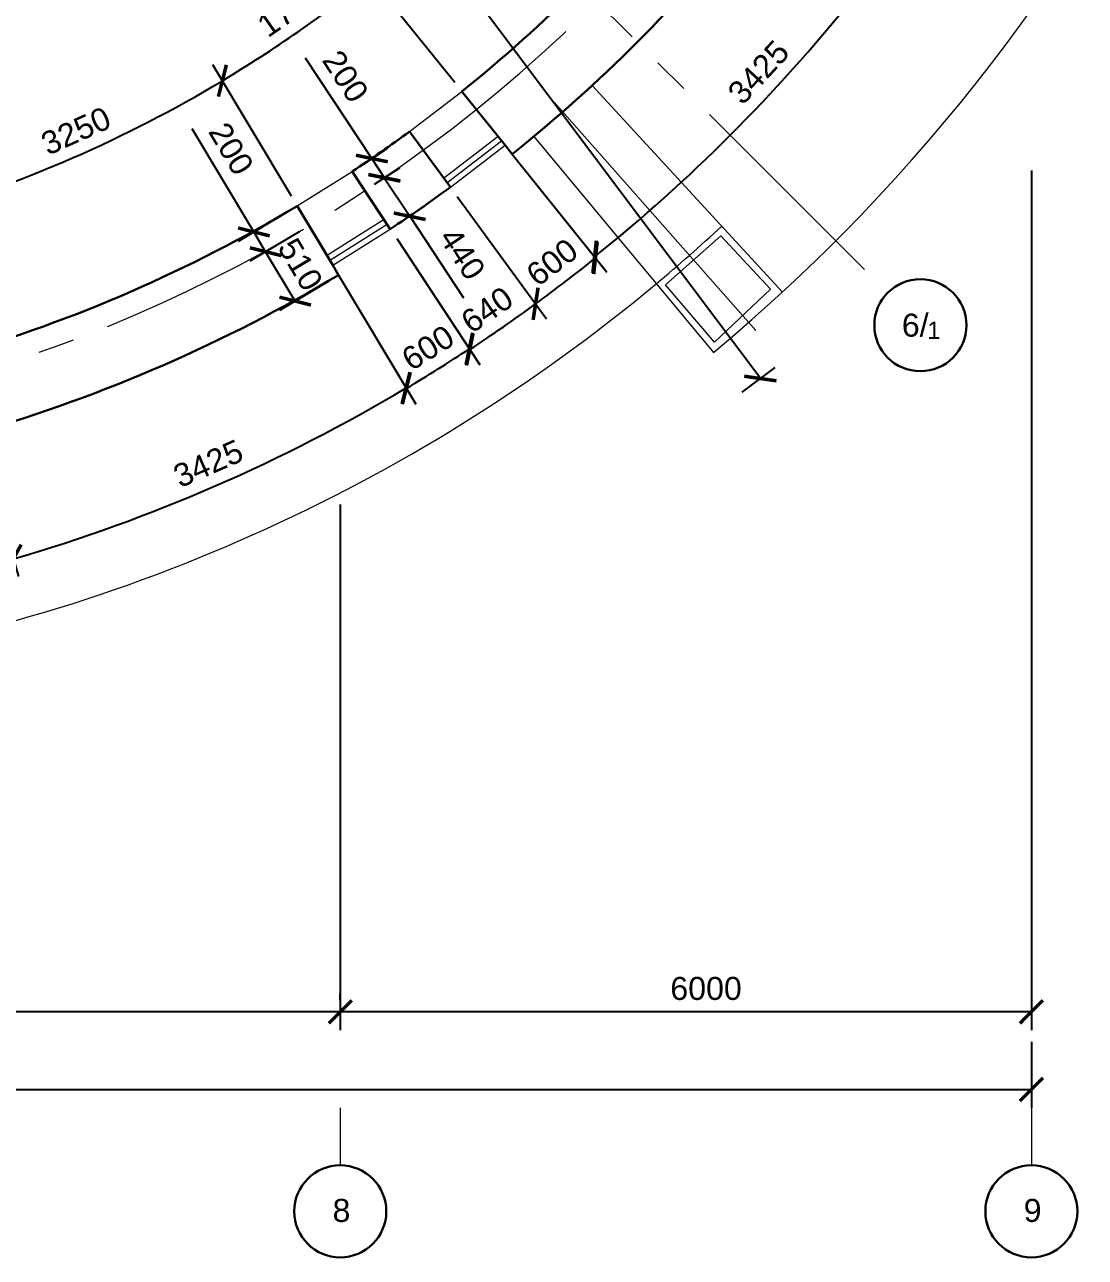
# Model space of a CAD drawing. Header units: millimetres. Extents: x -273 to 3634, y 3015 to 4572.
# Drawn here: x 2588.8 to 2681, y 3742 to 3849.1 of the extents above; entities that cross this region are included whole.
import ezdxf

# ---------------------------------------------------------------- set-up
doc = ezdxf.new("R2010")
doc.units = ezdxf.units.MM
doc.linetypes.add('CENTER2', pattern=[28.575, 19.05, -3.175, 3.175, -3.175])
doc.layers.add('@', color=250, linetype='Continuous', lineweight=60)
doc.styles.get("Standard").update_dxf_attribs({"font": 'arial.ttf', "height": 2})
doc.dimstyles.new('ISO-25', dxfattribs={"dimtxt": 2, "dimasz": 2, "dimexe": 1.6, "dimexo": 1, "dimgap": 1, "dimtad": 1, "dimdsep": 46, "dimtxsty": 'Standard', "dimblk": 'ARCHTICK', "dimcen": 2, "dimadec": 0, "dimazin": 0, "dimtfac": 1, "dimtmove": 0, "dimatfit": 3, "dimfxl": 1, "dimarcsym": 0})

# ---------------------------------------------------------------- blocks, each defined once
blk = doc.blocks.new('_ArchTick')
at = {"color": 0, "linetype": 'ByBlock', "lineweight": 15, "const_width": 0.15}
blk.add_lwpolyline([(-0.5, -0.5), (0.5, 0.5)], dxfattribs=at)
blk = doc.blocks.new('*D128')
at = {"layer": '@', "color": 0, "lineweight": -2, "transparency": 16777216}
for p, q in [((2616.13, 3827.32), (2622.81, 3816.15)), ((2584.69, 3813.6), (2588.31, 3801.12))]:
    blk.add_line(p, q, dxfattribs=at)
blk.add_arc((2547.35, 3942.31), 145.41, 286.1767, 300.8849, dxfattribs=at)
at = {"layer": 'Defpoints', "color": 0, "lineweight": 15, "transparency": 16777216}
for p in [(2612.54, 3833.32), (2615.62, 3828.17), (2582.73, 3820.34), (2584.41, 3814.56), (2599.65, 3806.63)]:
    blk.add_point(p, dxfattribs=at)
at = {"layer": '@', "color": 0, "lineweight": -2, "transparency": 16777216, "xscale": 2, "yscale": 2, "zscale": 2}
for p, rotation in [((2621.99, 3817.52), 30.88487161444655), ((2587.86, 3802.66), 196.1767426246226)]:
    blk.add_blockref('_ArchTick', p, dxfattribs=dict(at, rotation=rotation))
at = {"layer": '@', "color": 0, "lineweight": 15, "transparency": 16777216, "insert": (2604.8, 3810.94), "char_height": 2, "attachment_point": 5, "rotation": 23.6204}
blk.add_mtext('3425', dxfattribs=at)
blk = doc.blocks.new('*D129')
at = {"layer": '@', "color": 0, "lineweight": -2, "transparency": 16777216}
for p, q in [((2608.77, 3831.07), (2603.4, 3840.03)), ((2611.68, 3832.81), (2607.39, 3830.24)), ((2612.71, 3831.09), (2608.42, 3828.53)), ((2609.79, 3829.35), (2608.77, 3831.07))]:
    blk.add_line(p, q, dxfattribs=at)
at = {"layer": 'Defpoints', "color": 0, "lineweight": 15, "transparency": 16777216}
for p in [(2612.54, 3833.32), (2608.77, 3831.07), (2613.57, 3831.61)]:
    blk.add_point(p, dxfattribs=at)
at = {"layer": '@', "color": 0, "lineweight": -2, "transparency": 16777216, "xscale": 2, "yscale": 2, "zscale": 2}
for p, rotation in [((2608.77, 3831.07), 120.884871614523), ((2609.79, 3829.35), 300.884871614523)]:
    blk.add_blockref('_ArchTick', p, dxfattribs=dict(at, rotation=rotation))
at = {"layer": '@', "color": 0, "lineweight": 15, "transparency": 16777216, "insert": (2606.79, 3838.3), "char_height": 2, "attachment_point": 5, "rotation": 300.8849}
blk.add_mtext('200', dxfattribs=at)
blk = doc.blocks.new('*D130')
at = {"layer": '@', "color": 0, "lineweight": -2, "transparency": 16777216}
for p, q in [((2612.71, 3831.09), (2608.42, 3828.53)), ((2612.36, 3825.06), (2609.79, 3829.35)), ((2615.28, 3826.8), (2610.99, 3824.24))]:
    blk.add_line(p, q, dxfattribs=at)
at = {"layer": 'Defpoints', "color": 0, "lineweight": 15, "transparency": 16777216}
for p in [(2613.57, 3831.61), (2609.79, 3829.35), (2616.13, 3827.32)]:
    blk.add_point(p, dxfattribs=at)
at = {"layer": '@', "color": 0, "lineweight": -2, "transparency": 16777216, "xscale": 2, "yscale": 2, "zscale": 2}
for p, rotation in [((2609.79, 3829.35), 120.884871614447), ((2612.36, 3825.06), 300.884871614447)]:
    blk.add_blockref('_ArchTick', p, dxfattribs=dict(at, rotation=rotation))
at = {"layer": '@', "color": 0, "lineweight": 15, "transparency": 16777216, "insert": (2612.81, 3828.24), "char_height": 2, "attachment_point": 5, "rotation": 300.8849}
blk.add_mtext('510', dxfattribs=at)
blk = doc.blocks.new('*D131')
at = {"layer": '@', "color": 0, "lineweight": -2, "transparency": 16777216}
for p, q in [((2619.02, 3837.45), (2613.26, 3846.17)), ((2618.15, 3836.88), (2620.36, 3838.33)), ((2620.12, 3835.78), (2619.02, 3837.45)), ((2619.26, 3835.21), (2621.46, 3836.66))]:
    blk.add_line(p, q, dxfattribs=at)
at = {"layer": 'Defpoints', "color": 0, "lineweight": 15, "transparency": 16777216}
for p in [(2619.02, 3837.45), (2617.32, 3836.33), (2618.42, 3834.66)]:
    blk.add_point(p, dxfattribs=at)
at = {"layer": '@', "color": 0, "lineweight": -2, "transparency": 16777216, "xscale": 2, "yscale": 2, "zscale": 2}
for p, rotation in [((2619.02, 3837.45), 123.4318230079705), ((2620.12, 3835.78), 303.4318230079705)]:
    blk.add_blockref('_ArchTick', p, dxfattribs=dict(at, rotation=rotation))
at = {"layer": '@', "color": 0, "lineweight": 15, "transparency": 16777216, "insert": (2616.73, 3844.59), "char_height": 2, "attachment_point": 5, "rotation": 303.4318}
blk.add_mtext('200', dxfattribs=at)
blk = doc.blocks.new('*D132')
at = {"layer": '@', "color": 0, "lineweight": -2, "transparency": 16777216}
for p, q in [((2619.26, 3835.21), (2621.44, 3836.65)), ((2620.1, 3835.77), (2622.31, 3832.43)), ((2621.46, 3831.87), (2623.64, 3833.31)), ((2622.31, 3832.43), (2626.99, 3825.34))]:
    blk.add_line(p, q, dxfattribs=at)
at = {"layer": 'Defpoints', "color": 0, "lineweight": 15, "transparency": 16777216}
for p in [(2620.1, 3835.77), (2618.42, 3834.66), (2620.63, 3831.32)]:
    blk.add_point(p, dxfattribs=at)
at = {"layer": '@', "color": 0, "lineweight": -2, "transparency": 16777216, "xscale": 2, "yscale": 2, "zscale": 2}
for p, rotation in [((2620.1, 3835.77), 123.431823007994), ((2622.31, 3832.43), 303.431823007994)]:
    blk.add_blockref('_ArchTick', p, dxfattribs=dict(at, rotation=rotation))
at = {"layer": '@', "color": 0, "lineweight": 15, "transparency": 16777216, "insert": (2626.89, 3829.17), "char_height": 2, "attachment_point": 5, "rotation": 303.4318}
blk.add_mtext('440', dxfattribs=at)
blk = doc.blocks.new('*D133')
at = {"layer": '@', "color": 0, "lineweight": -2, "transparency": 16777216}
for p, q in [((2621.18, 3830.49), (2628.38, 3819.58)), ((2616.13, 3827.32), (2622.84, 3816.1))]:
    blk.add_line(p, q, dxfattribs=at)
blk.add_arc((2547.35, 3942.31), 145.47, 300.8849, 303.4318, dxfattribs=at)
at = {"layer": 'Defpoints', "color": 0, "lineweight": 15, "transparency": 16777216}
for p in [(2617.32, 3836.33), (2612.54, 3833.32), (2620.63, 3831.32), (2615.62, 3828.17), (2623.86, 3818.59)]:
    blk.add_point(p, dxfattribs=at)
at = {"layer": '@', "color": 0, "lineweight": -2, "transparency": 16777216, "xscale": 2, "yscale": 2, "zscale": 2}
for p, rotation in [((2627.49, 3820.92), 33.43182300797936), ((2622.02, 3817.47), 210.8848716144578)]:
    blk.add_blockref('_ArchTick', p, dxfattribs=dict(at, rotation=rotation))
at = {"layer": '@', "color": 0, "lineweight": 15, "transparency": 16777216, "insert": (2623.9, 3821), "char_height": 2, "attachment_point": 5, "rotation": 32.251}
blk.add_mtext('600', dxfattribs=at)
blk = doc.blocks.new('*D134')
at = {"layer": '@', "color": 0, "lineweight": -2, "transparency": 16777216}
for p, q in [((2626.44, 3834.14), (2634.2, 3823.53)), ((2621.18, 3830.49), (2628.42, 3819.51))]:
    blk.add_line(p, q, dxfattribs=at)
blk.add_arc((2547.35, 3942.31), 145.55, 303.4318, 306.1731, dxfattribs=at)
at = {"layer": 'Defpoints', "color": 0, "lineweight": 15, "transparency": 16777216}
for p in [(2622.31, 3839.8), (2617.32, 3836.33), (2625.85, 3834.95), (2620.63, 3831.32), (2631.37, 3823.47)]:
    blk.add_point(p, dxfattribs=at)
at = {"layer": '@', "color": 0, "lineweight": -2, "transparency": 16777216, "xscale": 2, "yscale": 2, "zscale": 2}
for p, rotation in [((2633.26, 3824.82), 36.17314653095701), ((2627.54, 3820.85), 213.4318230079761)]:
    blk.add_blockref('_ArchTick', p, dxfattribs=dict(at, rotation=rotation))
at = {"layer": '@', "color": 0, "lineweight": 15, "transparency": 16777216, "insert": (2629.04, 3824.3), "char_height": 2, "attachment_point": 5, "rotation": 34.6901}
blk.add_mtext('640', dxfattribs=at)
blk = doc.blocks.new('*D135')
at = {"layer": '@', "color": 0, "lineweight": -2, "transparency": 16777216}
for p, q in [((2631.23, 3837.82), (2639.46, 3827.57)), ((2626.44, 3834.14), (2634.2, 3823.53))]:
    blk.add_line(p, q, dxfattribs=at)
blk.add_arc((2547.35, 3942.31), 145.55, 306.1731, 308.7552, dxfattribs=at)
at = {"layer": 'Defpoints', "color": 0, "lineweight": 15, "transparency": 16777216}
for p in [(2626.85, 3843.28), (2622.31, 3839.8), (2630.61, 3838.6), (2625.85, 3834.95), (2635.01, 3826.13)]:
    blk.add_point(p, dxfattribs=at)
at = {"layer": '@', "color": 0, "lineweight": -2, "transparency": 16777216, "xscale": 2, "yscale": 2, "zscale": 2}
for p, rotation in [((2638.46, 3828.81), 38.75524000994441), ((2633.25, 3824.83), 216.1731465309526)]:
    blk.add_blockref('_ArchTick', p, dxfattribs=dict(at, rotation=rotation))
at = {"layer": '@', "color": 0, "lineweight": 15, "transparency": 16777216, "insert": (2634.69, 3828.43), "char_height": 2, "attachment_point": 5, "rotation": 37.4866}
blk.add_mtext('600', dxfattribs=at)
blk = doc.blocks.new('*D138')
at = {"layer": '@', "color": 0, "lineweight": -2, "transparency": 16777216}
for p, q in [((2651.85, 3858.43), (2662, 3850.28)), ((2631.23, 3837.82), (2639.39, 3827.66))]:
    blk.add_line(p, q, dxfattribs=at)
blk.add_arc((2547.35, 3942.31), 145.42, 308.7552, 321.2448, dxfattribs=at)
at = {"layer": 'Defpoints', "color": 0, "lineweight": 15, "transparency": 16777216}
for p in [(2646.39, 3862.81), (2651.07, 3859.06), (2626.85, 3843.28), (2630.61, 3838.6), (2646.38, 3835.82)]:
    blk.add_point(p, dxfattribs=at)
at = {"layer": '@', "color": 0, "lineweight": -2, "transparency": 16777216, "xscale": 2, "yscale": 2, "zscale": 2}
for p, rotation in [((2660.76, 3851.28), 51.24475999005447), ((2638.38, 3828.91), 218.7552400099422)]:
    blk.add_blockref('_ArchTick', p, dxfattribs=dict(at, rotation=rotation))
at = {"layer": '@', "color": 0, "lineweight": 15, "transparency": 16777216, "insert": (2652.63, 3844.95), "char_height": 2, "attachment_point": 5, "rotation": 47.2389}
blk.add_mtext('3425', dxfattribs=at)
blk = doc.blocks.new('*D148')
at = {"layer": '@', "color": 0, "lineweight": -2, "transparency": 16777216}
for p, q in [((2616.28, 3807.39), (2616.28, 3761.69)), ((2547.35, 3764.29), (2547.35, 3764.89)), ((2616.28, 3763.29), (2547.35, 3763.29))]:
    blk.add_line(p, q, dxfattribs=at)
at = {"layer": 'Defpoints', "color": 0, "lineweight": 15, "transparency": 16777216}
for p in [(2616.28, 3808.39), (2547.35, 3763.29), (2547.35, 3763.29)]:
    blk.add_point(p, dxfattribs=at)
at = {"layer": '@', "color": 0, "lineweight": -2, "transparency": 16777216, "xscale": 2, "yscale": 2, "zscale": 2, "rotation": 180}
blk.add_blockref('_ArchTick', (2547.35, 3763.29), dxfattribs=at)
at = {"layer": '@', "color": 0, "lineweight": -2, "transparency": 16777216, "xscale": 2, "yscale": 2, "zscale": 2}
blk.add_blockref('_ArchTick', (2616.28, 3763.29), dxfattribs=at)
at = {"layer": '@', "color": 0, "lineweight": 15, "transparency": 16777216, "insert": (2582.21, 3765.31), "char_height": 2, "attachment_point": 5}
blk.add_mtext('6900', dxfattribs=at)
blk = doc.blocks.new('*D149')
at = {"layer": '@', "color": 0, "lineweight": -2, "transparency": 16777216}
for p, q in [((2676.35, 3836.42), (2676.35, 3761.69)), ((2616.28, 3764.29), (2616.28, 3764.89)), ((2676.35, 3763.29), (2616.28, 3763.29))]:
    blk.add_line(p, q, dxfattribs=at)
at = {"layer": 'Defpoints', "color": 0, "lineweight": 15, "transparency": 16777216}
for p in [(2676.35, 3837.42), (2616.28, 3763.29), (2616.28, 3763.29)]:
    blk.add_point(p, dxfattribs=at)
at = {"layer": '@', "color": 0, "lineweight": -2, "transparency": 16777216, "xscale": 2, "yscale": 2, "zscale": 2, "rotation": 180}
blk.add_blockref('_ArchTick', (2616.28, 3763.29), dxfattribs=at)
at = {"layer": '@', "color": 0, "lineweight": -2, "transparency": 16777216, "xscale": 2, "yscale": 2, "zscale": 2}
blk.add_blockref('_ArchTick', (2676.35, 3763.29), dxfattribs=at)
at = {"layer": '@', "color": 0, "lineweight": 15, "transparency": 16777216, "insert": (2648.07, 3765.31), "char_height": 2, "attachment_point": 5}
blk.add_mtext('6000', dxfattribs=at)
blk = doc.blocks.new('*D160')
at = {"layer": '@', "color": 0, "lineweight": -2, "transparency": 16777216}
for p, q in [((2052.35, 3760.69), (2052.35, 3754.95)), ((2676.35, 3760.69), (2676.35, 3754.95)), ((2052.35, 3756.55), (2676.35, 3756.55))]:
    blk.add_line(p, q, dxfattribs=at)
at = {"layer": 'Defpoints', "color": 0, "lineweight": 15, "transparency": 16777216}
for p in [(2052.35, 3761.69), (2676.35, 3761.69), (2676.35, 3756.55)]:
    blk.add_point(p, dxfattribs=at)
at = {"layer": '@', "color": 0, "lineweight": -2, "transparency": 16777216, "xscale": 2, "yscale": 2, "zscale": 2, "rotation": 180}
blk.add_blockref('_ArchTick', (2052.35, 3756.55), dxfattribs=at)
at = {"layer": '@', "color": 0, "lineweight": -2, "transparency": 16777216, "xscale": 2, "yscale": 2, "zscale": 2}
blk.add_blockref('_ArchTick', (2676.35, 3756.55), dxfattribs=at)
at = {"layer": '@', "color": 0, "lineweight": 15, "transparency": 16777216, "insert": (2362.49, 3758.57), "char_height": 2, "attachment_point": 5}
blk.add_mtext('62400', dxfattribs=at)
blk = doc.blocks.new('*D163')
at = {"layer": '@', "color": 0, "lineweight": -2, "transparency": 16777216}
blk.add_line((2645.61, 3863.44), (2635.24, 3871.76), dxfattribs=at)
blk.add_arc((2547.35, 3942.31), 114.31, 315, 321.2448, dxfattribs=at)
at = {"layer": 'Defpoints', "color": 0, "lineweight": 15, "transparency": 16777216}
for p in [(2547.35, 3942.31), (2631.06, 3864.47), (2646.39, 3862.81), (2651.07, 3859.06), (2663.87, 3825.79)]:
    blk.add_point(p, dxfattribs=at)
at = {"layer": '@', "color": 0, "lineweight": -2, "transparency": 16777216, "xscale": 2, "yscale": 2, "zscale": 2}
for p, rotation in [((2636.49, 3870.76), 51.24475999005271), ((2628.18, 3861.49), 225.0000000000001)]:
    blk.add_blockref('_ArchTick', p, dxfattribs=dict(at, rotation=rotation))
at = {"layer": '@', "color": 0, "lineweight": 15, "transparency": 16777216, "insert": (2631.42, 3867.88), "char_height": 2, "attachment_point": 5, "rotation": 48.4805}
blk.add_mtext('1625', dxfattribs=at)
blk = doc.blocks.new('*D164')
at = {"layer": '@', "color": 0, "lineweight": -2, "transparency": 16777216}
blk.add_line((2626.22, 3844.06), (2617.9, 3854.43), dxfattribs=at)
blk.add_arc((2547.35, 3942.31), 114.3, 308.7552, 315, dxfattribs=at)
at = {"layer": 'Defpoints', "color": 0, "lineweight": 15, "transparency": 16777216}
for p in [(2547.35, 3942.31), (2622.09, 3855.84), (2626.85, 3843.28), (2630.61, 3838.6), (2663.87, 3825.79)]:
    blk.add_point(p, dxfattribs=at)
at = {"layer": '@', "color": 0, "lineweight": -2, "transparency": 16777216, "xscale": 2, "yscale": 2, "zscale": 2}
for p, rotation in [((2628.17, 3861.49), 45.0000000000004), ((2618.9, 3853.18), 218.7552400099466)]:
    blk.add_blockref('_ArchTick', p, dxfattribs=dict(at, rotation=rotation))
at = {"layer": '@', "color": 0, "lineweight": 15, "transparency": 16777216, "insert": (2622.82, 3859.18), "char_height": 2, "attachment_point": 5, "rotation": 42.2319}
blk.add_mtext('1625', dxfattribs=at)
blk = doc.blocks.new('*D165')
at = {"layer": '@', "color": 0, "lineweight": -2, "transparency": 16777216}
for p, q in [((2626.22, 3844.06), (2617.9, 3854.42)), ((2612.03, 3834.18), (2605.2, 3845.59))]:
    blk.add_line(p, q, dxfattribs=at)
blk.add_arc((2547.35, 3942.31), 114.31, 300.8849, 308.7552, dxfattribs=at)
at = {"layer": 'Defpoints', "color": 0, "lineweight": 15, "transparency": 16777216}
for p in [(2610.45, 3847), (2626.85, 3843.28), (2630.61, 3838.6), (2612.54, 3833.32), (2615.62, 3828.17)]:
    blk.add_point(p, dxfattribs=at)
at = {"layer": '@', "color": 0, "lineweight": -2, "transparency": 16777216, "xscale": 2, "yscale": 2, "zscale": 2}
for p, rotation in [((2618.91, 3853.17), 38.75524000995257), ((2606.03, 3844.22), 210.8848716144405)]:
    blk.add_blockref('_ArchTick', p, dxfattribs=dict(at, rotation=rotation))
at = {"layer": '@', "color": 0, "lineweight": 15, "transparency": 16777216, "insert": (2611.96, 3850.48), "char_height": 2, "attachment_point": 5, "rotation": 35.1288}
blk.add_mtext('1750', dxfattribs=at)
blk = doc.blocks.new('*D166')
at = {"layer": '@', "color": 0, "lineweight": -2, "transparency": 16777216}
for p, q in [((2612.03, 3834.18), (2605.21, 3845.58)), ((2582.45, 3821.3), (2578.75, 3834.06))]:
    blk.add_line(p, q, dxfattribs=at)
blk.add_arc((2547.35, 3942.31), 114.32, 286.1767, 300.8849, dxfattribs=at)
at = {"layer": 'Defpoints', "color": 0, "lineweight": 15, "transparency": 16777216}
for p in [(2588.47, 3835.64), (2612.54, 3833.32), (2615.62, 3828.17), (2582.73, 3820.34), (2584.41, 3814.56)]:
    blk.add_point(p, dxfattribs=at)
at = {"layer": '@', "color": 0, "lineweight": -2, "transparency": 16777216, "xscale": 2, "yscale": 2, "zscale": 2}
for p, rotation in [((2606.03, 3844.2), 30.88487161444655), ((2579.2, 3832.52), 196.1767426246265)]:
    blk.add_blockref('_ArchTick', p, dxfattribs=dict(at, rotation=rotation))
at = {"layer": '@', "color": 0, "lineweight": 15, "transparency": 16777216, "insert": (2593.3, 3839.85), "char_height": 2, "attachment_point": 5, "rotation": 24.1545}
blk.add_mtext('3250', dxfattribs=at)
blk = doc.blocks.new('*D323')
at = {"layer": '@', "color": 0, "lineweight": -2, "transparency": 16777216}
for start, end in [(103.5285, 117.057), (45, 90), (17.943, 31.4715)]:
    blk.add_arc((2547.35, 3942.31), 8.49, start, end, dxfattribs=at)
at = {"layer": '@', "color": 0, "lineweight": 15, "transparency": 16777216}
for points in [[(2545.32, 3950.9), (2545.4, 3950.24), (2547.35, 3950.8)], [(2554.33, 3946.54), (2554.85, 3946.95), (2553.35, 3948.32)]]:
    blk.add_solid(points, dxfattribs=at)
at = {"layer": 'Defpoints', "color": 0, "lineweight": 15, "transparency": 16777216}
for p in [(2547.35, 4076.36), (2663.21, 4058.17), (2549.55, 3950.52), (2547.35, 3942.31), (2547.35, 3783.06)]:
    blk.add_point(p, dxfattribs=at)
at = {"layer": '@', "color": 0, "lineweight": 15, "transparency": 16777216, "insert": (2551.6, 3951.93), "char_height": 2, "attachment_point": 5, "rotation": 336.1652}
blk.add_mtext('45°', dxfattribs=at)
blk = doc.blocks.new('*D384')
at = {"layer": '@', "color": 0, "lineweight": -2, "transparency": 16777216}
for p, q in [((2459.93, 4075.74), (2454.64, 4082.79)), ((2458.33, 4074.54), (2461.21, 4076.69)), ((2652.79, 3818.33), (2459.93, 4075.74)), ((2651.2, 3817.14), (2654.07, 3819.29))]:
    blk.add_line(p, q, dxfattribs=at)
at = {"layer": 'Defpoints', "color": 0, "lineweight": 15, "transparency": 16777216}
for p in [(2457.53, 4073.94), (2652.79, 3818.33), (2650.4, 3816.54)]:
    blk.add_point(p, dxfattribs=at)
at = {"layer": '@', "color": 0, "lineweight": -2, "transparency": 16777216, "xscale": 2, "yscale": 2, "zscale": 2}
for p, rotation in [((2459.93, 4075.74), 126.8437671405722), ((2652.79, 3818.33), 306.8437671405722)]:
    blk.add_blockref('_ArchTick', p, dxfattribs=dict(at, rotation=rotation))
at = {"layer": '@', "color": 0, "lineweight": 15, "transparency": 16777216, "insert": (2458.18, 4081.43), "char_height": 2, "attachment_point": 5, "rotation": 306.8438}
blk.add_mtext('380', dxfattribs=at)

msp = doc.modelspace()

# ---------------------------------------------------------------- linework, layer by layer
at = {"layer": '@', "color": 0, "linetype": 'CENTER2', "lineweight": 15}
msp.add_line((2547.349, 3942.314), (2663.873, 3825.791), dxfattribs=at)
at = {"layer": '@', "color": 0, "lineweight": 15}
for p, q in [((2622.308, 3839.795), (2626.851, 3843.276)), ((2638.163, 3843.796), (2654.708, 3825.847)), ((2634.91, 3842.323), (2652.389, 3822.514)), ((2625.241, 3835.746), (2629.999, 3839.391)), ((2625.546, 3835.349), (2630.303, 3838.994)), ((2625.85, 3834.952), (2630.607, 3838.597)), ((2633.095, 3839.355), (2648.717, 3820.597)), ((2612.54, 3833.323), (2617.319, 3836.328)), ((2615.088, 3829.02), (2620.093, 3832.167)), ((2615.354, 3828.597), (2620.359, 3831.744)), ((2615.62, 3828.174), (2620.625, 3831.32)), ((2644.56, 3826.46), (2649.363, 3830.721)), ((2649.363, 3830.721), (2653.667, 3826.101)), ((2648.792, 3821.492), (2644.56, 3826.46)), ((2653.667, 3826.101), (2648.792, 3821.492)), ((2616.275, 3754.953), (2616.275, 3749.953)), ((2676.349, 3754.953), (2676.349, 3749.953))]:
    msp.add_line(p, q, dxfattribs=at)
at = {"layer": '@', "color": 0, "lineweight": 30}
for p, q in [((2630.607, 3838.597), (2626.851, 3843.276)), ((2625.85, 3834.952), (2622.308, 3839.795)), ((2630.607, 3838.597), (2631.225, 3837.827)), ((2620.625, 3831.32), (2617.319, 3836.328)), ((2615.62, 3828.174), (2612.54, 3833.323)), ((2615.62, 3828.174), (2616.128, 3827.326))]:
    msp.add_line(p, q, dxfattribs=at)
for centre in [(2666.701, 3822.963), (2616.275, 3745.953), (2676.349, 3745.953)]:
    msp.add_circle(centre, 4, dxfattribs=at)
at = {"layer": '@', "color": 0, "linetype": 'CENTER2', "lineweight": 15}
msp.add_arc((2547.349, 3942.314), 129, 241.41301, 90, dxfattribs=at)
at = {"layer": '@', "color": 0, "lineweight": 15}
for radius, start, end in [(158.4, 309.78785, 50.21215), (150.624, 309.78785, 312.66954), (150.624, 278.24697, 309.78785)]:
    msp.add_arc((2547.349, 3942.314), radius, start, end, dxfattribs=at)
at = {"layer": '@', "color": 0, "lineweight": 30}
for radius, start, end in [(127, 308.75524, 321.24476), (133.988, 308.75524, 321.24476), (127, 303.43182, 306.17315), (133, 303.43182, 306.17315), (127, 286.17674, 300.88487), (133.988, 286.17674, 300.88487)]:
    msp.add_arc((2547.349, 3942.314), radius, start, end, dxfattribs=at)

# ---------------------------------------------------------------- texts
at = {"layer": '@', "color": 0, "lineweight": 15}
for s, height, p in [('6/', 2, (2665.087, 3821.968)), ('1', 1.5, (2667.298, 3821.775)), ('8', 2, (2615.606, 3745.031)), ('9', 2, (2675.68, 3745.031))]:
    msp.add_text(s, height=height, dxfattribs=at).set_placement(p)

# ---------------------------------------------------------------- dimensions: what is measured, and where the dimension line sits
for base, p1, p2, angle, text, picture, middle in [((2652.794, 3818.333), (2457.527, 4073.938), (2650.396, 3816.536), 306.84377, '380', '*D384', (2456.566, 4080.22)), ((2619.02, 3837.45), (2618.421, 3834.659), (2617.319, 3836.328), 123.43182, '200', '*D131', (2615.041, 3843.478)), ((2608.766, 3831.065), (2613.567, 3831.607), (2612.54, 3833.323), 120.88487, '200', '*D129', (2605.058, 3837.264)), ((2620.104, 3835.77), (2620.625, 3831.32), (2618.421, 3834.659), 123.43182, '440', '*D132', (2625.198, 3828.053)), ((2609.793, 3829.349), (2616.134, 3827.316), (2613.567, 3831.607), 120.88487, '510', '*D130', (2611.076, 3827.203))]:
    dim = msp.add_linear_dim(base=base, p1=p1, p2=p2, angle=angle, text=text, dimstyle='ISO-25', dxfattribs=at)
    dim.commit()
    dim.dimension.update_dxf_attribs({"geometry": picture, "text_midpoint": middle, "dimtype": 161})
dim = msp.add_angular_dim_2l(base=(2549.547, 3950.515), line1=((2547.349, 3942.314), (2663.207, 4058.172)), line2=((2547.349, 4076.356), (2547.349, 3783.059)), dimstyle='ISO-25', override={"dimsah": 1}, dxfattribs=at)
dim.commit()
dim.dimension.update_dxf_attribs({"geometry": '*D323', "text_midpoint": (2550.78, 3950.08), "dimtype": 162})
for base, line1, line2, text, picture, middle in [((2631.061, 3864.475), ((2547.349, 3942.314), (2663.873, 3825.791)), ((2651.067, 3859.057), (2646.388, 3862.813)), '1625', '*D163', (2632.937, 3866.542)), ((2622.093, 3855.835), ((2630.607, 3838.597), (2626.851, 3843.276)), ((2547.349, 3942.314), (2663.873, 3825.791)), '1625', '*D164', (2624.177, 3857.681)), ((2646.377, 3835.817), ((2630.607, 3838.597), (2626.851, 3843.276)), ((2651.067, 3859.057), (2646.388, 3862.813)), '3425', '*D138', (2654.118, 3843.58)), ((2610.454, 3847.004), ((2615.62, 3828.174), (2612.54, 3833.323)), ((2630.607, 3838.597), (2626.851, 3843.276)), '1750', '*D165', (2613.124, 3848.826)), ((2588.467, 3835.642), ((2584.41, 3814.557), (2582.732, 3820.343)), ((2615.62, 3828.174), (2612.54, 3833.323)), '3250', '*D166', (2594.13, 3838.001)), ((2635.009, 3826.129), ((2625.85, 3834.952), (2622.308, 3839.795)), ((2630.607, 3838.597), (2626.851, 3843.276)), '600', '*D135', (2635.925, 3826.825)), ((2631.372, 3823.466), ((2625.85, 3834.952), (2622.308, 3839.795)), ((2620.625, 3831.32), (2617.319, 3836.328)), '640', '*D134', (2630.187, 3822.638)), ((2623.862, 3818.594), ((2620.625, 3831.32), (2617.319, 3836.328)), ((2615.62, 3828.174), (2612.54, 3833.323)), '600', '*D133', (2624.976, 3819.289)), ((2599.65, 3806.631), ((2584.41, 3814.557), (2582.732, 3820.343)), ((2615.62, 3828.174), (2612.54, 3833.323)), '3425', '*D128', (2605.614, 3809.083))]:
    dim = msp.add_angular_dim_2l(base=base, line1=line1, line2=line2, text=text, dimstyle='ISO-25', dxfattribs=at)
    dim.commit()
    dim.dimension.update_dxf_attribs({"geometry": picture, "text_midpoint": middle, "dimtype": 162})
for base, p1, p2, text, picture, middle in [((2616.275, 3763.291), (2676.349, 3837.421), (2616.275, 3763.291), '6000', '*D149', (2648.074, 3763.291)), ((2547.349, 3763.291), (2616.275, 3808.386), (2547.349, 3763.291), '6900', '*D148', (2582.21, 3763.291)), ((2676.349, 3756.553), (2052.349, 3761.691), (2676.349, 3761.691), '62400', '*D160', (2362.493, 3756.553))]:
    dim = msp.add_linear_dim(base=base, p1=p1, p2=p2, text=text, dimstyle='ISO-25', dxfattribs=at)
    dim.commit()
    dim.dimension.update_dxf_attribs({"geometry": picture, "text_midpoint": middle, "dimtype": 160})

doc.saveas('drawing.dxf')
